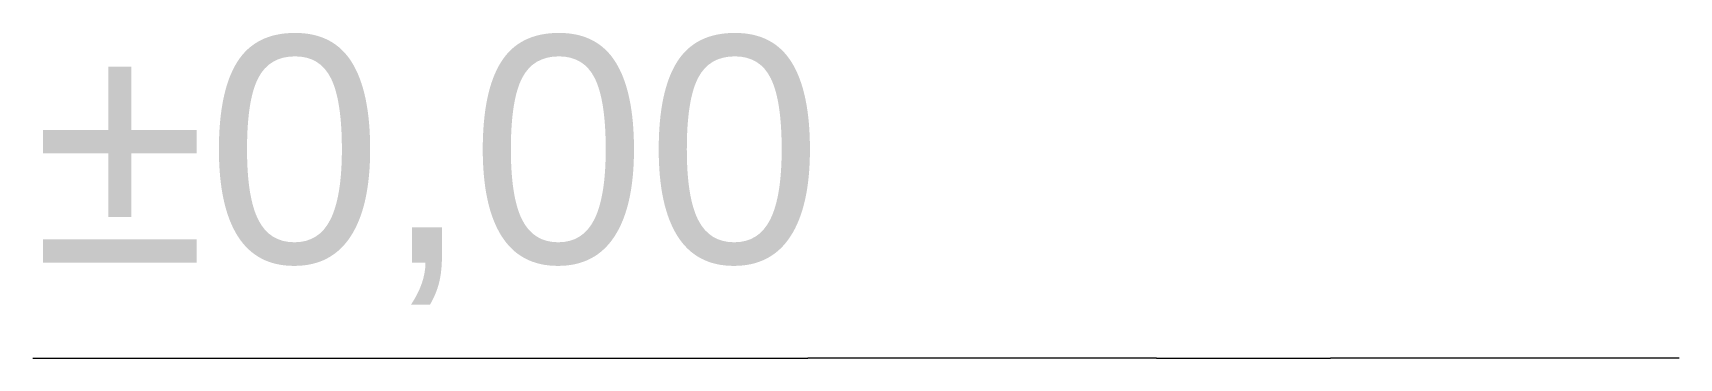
# Model space of a CAD drawing. Header units: millimetres. Extents: x -71878 to 121433, y -67383 to 83273.
# Drawn here: x -3849 to -2904, y -65222 to -65036 of the extents above; entities that cross this region are included whole.
import ezdxf

# ---------------------------------------------------------------- set-up
doc = ezdxf.new("R2010")
doc.units = ezdxf.units.MM
doc.header["$MEASUREMENT"] = 0
doc.layers.add('0_Pluma_Nº__1', color=7, linetype='Continuous', lineweight=0)
doc.layers.add('0_Pluma_Nº__23', color=7, linetype='Continuous', lineweight=5, true_color=0x646464)
doc.styles.add('Estilo_Generado_1', font='swiss.ttf')

msp = doc.modelspace()

# ---------------------------------------------------------------- linework, layer by layer
at = {"layer": '0_Pluma_Nº__23', "linetype": 'Continuous'}
for p, q in [((-3849.101, -65222.404), (-3404.255, -65222.404)), ((-3204.255, -65222.404), (-3404.255, -65222.404)), ((-3204.255, -65222.404), (-3104.255, -65222.404)), ((-3004.255, -65222.404), (-3104.255, -65222.404)), ((-2904.255, -65222.404), (-3004.255, -65222.404))]:
    msp.add_line(p, q, dxfattribs=at)

# ---------------------------------------------------------------- texts
at = {"layer": '0_Pluma_Nº__1', "insert": (-3849.101, -65037.619), "char_height": 130, "attachment_point": 1, "style": 'Estilo_Generado_1'}
msp.add_mtext('\\A1;{\\fArial|b0|i0|c0|p34;±0,00}', dxfattribs=at)

doc.saveas('drawing.dxf')
